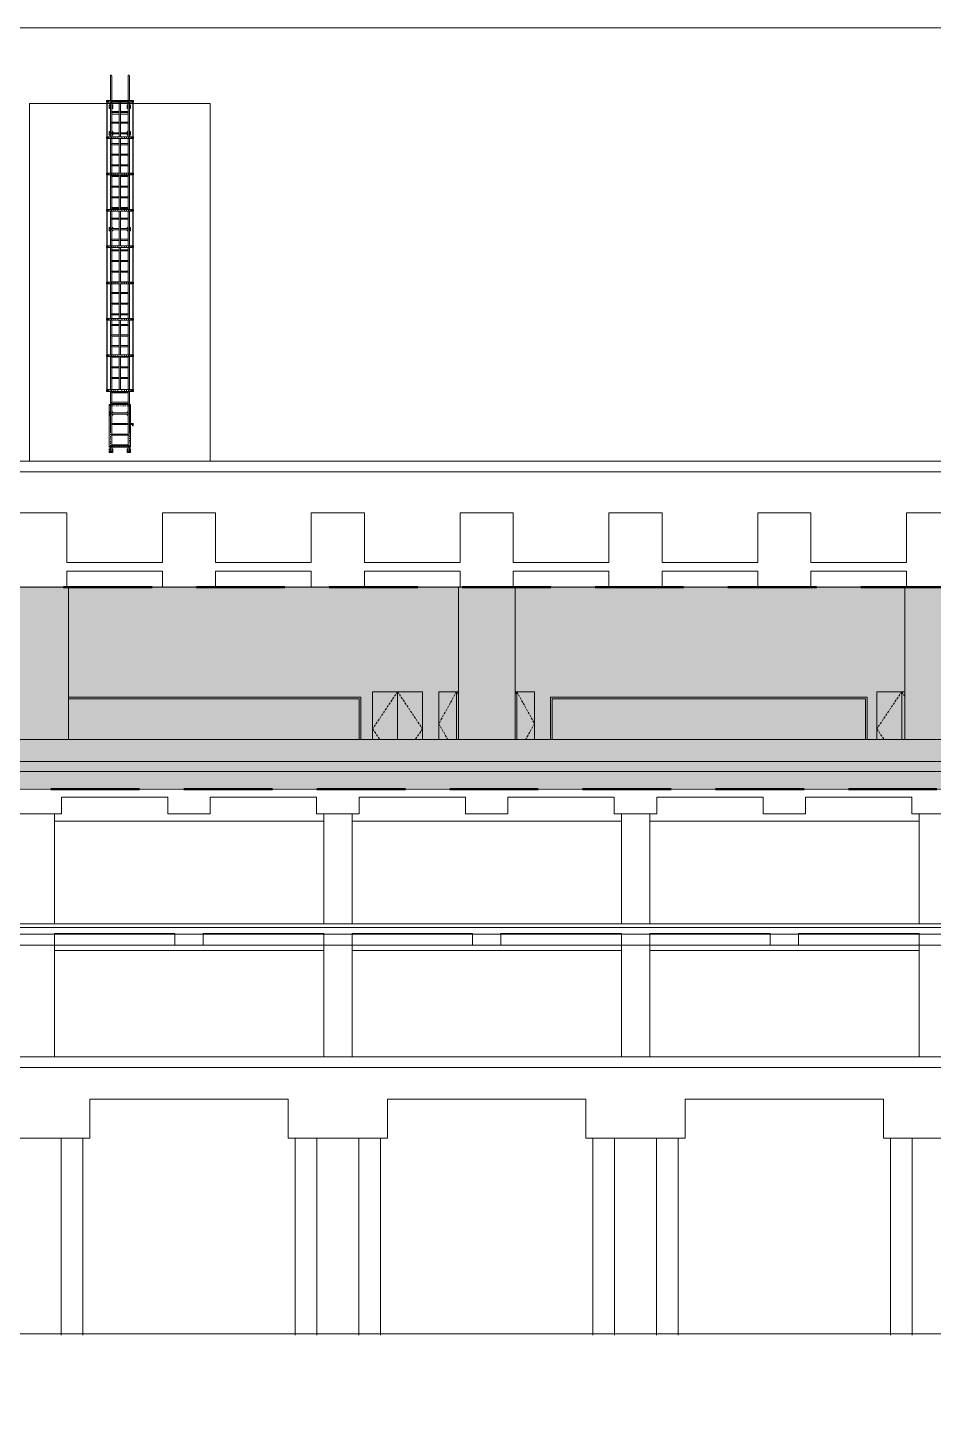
# Model space of a CAD drawing. Header units: millimetres. Extents: x 829698 to 839067, y 817400 to 823544.
# Drawn here: x 833161.4 to 833263.6, y 820278.5 to 820435.4 of the extents above; entities that cross this region are included whole.
import ezdxf

# ---------------------------------------------------------------- set-up
doc = ezdxf.new("R2010")
doc.units = ezdxf.units.MM
for name, pattern in [('2X62X-MAGP-S-001$0$HIDDEN', [0.375, 0.25, -0.125]), ('2X62X-MAGP-S-001$0$HIDDEN2', [4.7625, 3.175, -1.5875]), ('DASHED2', [0.375, 0.25, -0.125])]:
    doc.linetypes.add(name, pattern=pattern)
doc.layers.add('01-feature', color=8, linetype='Continuous', lineweight=13)
doc.layers.add('01-occup', color=7, linetype='DASHED2', lineweight=50)
doc.layers.add('01-hatch', color=7, linetype='Continuous', lineweight=0, true_color=0xa8def7)
doc.layers.add('viewport', color=2, linetype='Continuous', lineweight=20, plot=False)

# ---------------------------------------------------------------- blocks, each defined once
blk = doc.blocks.new('2X62X-MAGP-S-001$0$SCREW4-P')
at = {"color": 8, "linetype": '2X62X-MAGP-S-001$0$HIDDEN'}
for p, q in [((160, 0), (-160, 0)), ((0, -160), (0, 160))]:
    blk.add_line(p, q, dxfattribs=at)
blk.add_lwpolyline([(-50, 87), (-100, 0), (-50, -87), (50, -87), (100, 0), (50, 87)], close=True)
for radius in [110, 50]:
    blk.add_circle((0, 0), radius)

msp = doc.modelspace()

# ---------------------------------------------------------------- hatches: boundary and pattern name
at = {"layer": '01-hatch', "ltscale": 4}
h = msp.add_hatch(color=256, dxfattribs=at)
h.dxf.hatch_style = 1
h.paths.add_polyline_path([(832893.957, 820349.551), (833973.422, 820349.531), (833973.422, 820350.931), (833995.25, 820351.532), (834004.18, 820351.732), (834019.339, 820351.932), (834057.726, 820352.132), (834106.29, 820352.331), (834172.67, 820352.531), (834344.598, 820351.199), (834344.598, 820351.791), (834351.41, 820351.791), (834515.443, 820351.791), (834515.443, 820353.791), (834573.425, 820353.791), (834573.425, 820354.811), (835012.815, 820354.811), (835091.499, 820356.212), (835202, 820360.212), (835256.125, 820362.255), (835256.125, 820383.99), (835201.189, 820381.917), (835147.665, 820379.918), (835090.924, 820377.925), (835012.622, 820376.531), (834572.404, 820376.531), (834542.653, 820375.528), (834522.276, 820375.33), (834497.413, 820374.927), (834489.364, 820374.725), (834481.166, 820374.526), (834472.217, 820374.327), (834462.115, 820374.128), (834450.142, 820373.929), (834434.498, 820373.731), (834395.552, 820373.531), (834380.467, 820373.33), (834354.416, 820373.132), (834325.502, 820373.331), (834282.081, 820373.731), (834258.978, 820373.931), (834224.843, 820374.131), (834197.004, 820374.331), (834172.727, 820374.532), (834106.212, 820374.331), (834057.623, 820374.131), (834019.136, 820373.931), (834003.766, 820373.728), (833987.347, 820373.324), (833972.899, 820372.925), (833964.245, 820372.729), (833948.328, 820372.53), (833929.24, 820372.331), (832893.957, 820372.331)])

# ---------------------------------------------------------------- linework, layer by layer
at = {"layer": '01-feature'}
for p, q in [((833170.691, 820429.939), (833170.691, 820427.139)), ((833170.851, 820429.939), (833170.851, 820427.139)), ((833172.691, 820429.939), (833172.691, 820427.139)), ((833172.851, 820429.939), (833172.851, 820427.139)), ((833181.971, 820426.819), (833161.571, 820426.819)), ((833161.571, 820386.419), (833161.571, 820426.819)), ((833170.291, 820426.939), (833170.291, 820427.139)), ((833170.291, 820423.039), (833170.291, 820426.939)), ((833170.331, 820423.039), (833170.331, 820426.939)), ((833170.371, 820426.939), (833170.371, 820427.139)), ((833170.491, 820426.939), (833170.491, 820427.139)), ((833170.651, 820426.939), (833170.651, 820427.139)), ((833170.691, 820426.939), (833170.691, 820423.039)), ((833170.811, 820426.939), (833170.811, 820427.139)), ((833170.851, 820426.939), (833170.851, 820425.899)), ((833171.011, 820426.939), (833171.011, 820427.139)), ((833171.251, 820426.939), (833171.251, 820427.139)), ((833171.551, 820426.939), (833171.551, 820427.139)), ((833171.691, 820423.039), (833171.691, 820426.939)), ((833171.851, 820423.039), (833171.851, 820426.939)), ((833171.991, 820426.939), (833171.991, 820427.139)), ((833172.291, 820426.939), (833172.291, 820427.139)), ((833172.531, 820426.939), (833172.531, 820427.139)), ((833172.691, 820426.939), (833172.691, 820425.899)), ((833172.731, 820426.939), (833172.731, 820427.139)), ((833172.851, 820426.939), (833172.851, 820423.039)), ((833172.891, 820426.939), (833172.891, 820427.139)), ((833173.051, 820426.939), (833173.051, 820427.139)), ((833173.171, 820426.939), (833173.171, 820427.139)), ((833173.211, 820423.039), (833173.211, 820426.939)), ((833173.251, 820426.939), (833173.251, 820427.139)), ((833173.251, 820423.039), (833173.251, 820426.939)), ((833181.971, 820386.419), (833181.971, 820426.819)), ((833170.851, 820425.779), (833170.851, 820424.699)), ((833170.851, 820424.579), (833170.851, 820423.499)), ((833172.691, 820425.779), (833172.691, 820424.699)), ((833172.691, 820424.579), (833172.691, 820423.499)), ((833170.291, 820422.839), (833170.291, 820423.039)), ((833170.291, 820422.839), (833170.291, 820418.939)), ((833170.331, 820422.839), (833170.331, 820418.939)), ((833170.371, 820422.839), (833170.371, 820423.039)), ((833170.491, 820422.839), (833170.491, 820423.039)), ((833170.651, 820422.839), (833170.651, 820423.039)), ((833170.691, 820422.839), (833170.691, 820418.939)), ((833170.811, 820422.839), (833170.811, 820423.039)), ((833170.851, 820423.379), (833170.851, 820423.039)), ((833170.851, 820422.839), (833170.851, 820422.279)), ((833171.011, 820422.839), (833171.011, 820423.039)), ((833171.251, 820422.839), (833171.251, 820423.039)), ((833171.551, 820422.839), (833171.551, 820423.039)), ((833171.691, 820422.839), (833171.691, 820418.939)), ((833171.851, 820422.839), (833171.851, 820418.939)), ((833171.991, 820422.839), (833171.991, 820423.039)), ((833172.291, 820422.839), (833172.291, 820423.039)), ((833172.531, 820422.839), (833172.531, 820423.039)), ((833172.691, 820423.379), (833172.691, 820423.039)), ((833172.691, 820422.839), (833172.691, 820422.279)), ((833172.731, 820422.839), (833172.731, 820423.039)), ((833172.851, 820422.839), (833172.851, 820418.939)), ((833172.891, 820422.839), (833172.891, 820423.039)), ((833173.051, 820422.839), (833173.051, 820423.039)), ((833173.171, 820422.839), (833173.171, 820423.039)), ((833173.211, 820422.839), (833173.211, 820418.939)), ((833173.251, 820422.839), (833173.251, 820423.039)), ((833173.251, 820422.839), (833173.251, 820418.939)), ((833170.851, 820422.159), (833170.851, 820421.079)), ((833172.691, 820422.159), (833172.691, 820421.079)), ((833170.851, 820420.959), (833170.851, 820419.879)), ((833170.851, 820419.759), (833170.851, 820418.939)), ((833172.691, 820420.959), (833172.691, 820419.879)), ((833172.691, 820419.759), (833172.691, 820418.939)), ((833170.291, 820418.739), (833170.291, 820418.939)), ((833170.291, 820418.739), (833170.291, 820414.839)), ((833170.331, 820418.739), (833170.331, 820414.839)), ((833170.371, 820418.739), (833170.371, 820418.939)), ((833170.491, 820418.739), (833170.491, 820418.939)), ((833170.651, 820418.739), (833170.651, 820418.939)), ((833170.691, 820418.739), (833170.691, 820414.839)), ((833170.811, 820418.739), (833170.811, 820418.939)), ((833170.851, 820418.739), (833170.851, 820418.679)), ((833170.851, 820418.559), (833170.851, 820417.479)), ((833171.011, 820418.739), (833171.011, 820418.939)), ((833171.251, 820418.739), (833171.251, 820418.939)), ((833171.551, 820418.739), (833171.551, 820418.939)), ((833171.691, 820418.739), (833171.691, 820414.839)), ((833171.851, 820418.739), (833171.851, 820414.839)), ((833171.991, 820418.739), (833171.991, 820418.939)), ((833172.291, 820418.739), (833172.291, 820418.939)), ((833172.531, 820418.739), (833172.531, 820418.939)), ((833172.691, 820418.739), (833172.691, 820418.679)), ((833172.691, 820418.559), (833172.691, 820417.479)), ((833172.731, 820418.739), (833172.731, 820418.939)), ((833172.851, 820418.739), (833172.851, 820414.839)), ((833172.891, 820418.739), (833172.891, 820418.939)), ((833173.051, 820418.739), (833173.051, 820418.939)), ((833173.171, 820418.739), (833173.171, 820418.939)), ((833173.211, 820418.739), (833173.211, 820414.839)), ((833173.251, 820418.739), (833173.251, 820418.939)), ((833173.251, 820418.739), (833173.251, 820414.839)), ((833170.851, 820417.359), (833170.851, 820416.279)), ((833172.691, 820417.359), (833172.691, 820416.279)), ((833170.851, 820416.159), (833170.851, 820415.079)), ((833170.851, 820414.959), (833170.851, 820414.839)), ((833172.691, 820416.159), (833172.691, 820415.079)), ((833172.691, 820414.959), (833172.691, 820414.839)), ((833170.291, 820414.639), (833170.291, 820414.839)), ((833170.291, 820414.639), (833170.291, 820410.739)), ((833170.331, 820414.639), (833170.331, 820410.739)), ((833170.371, 820414.639), (833170.371, 820414.839)), ((833170.491, 820414.639), (833170.491, 820414.839)), ((833170.651, 820414.639), (833170.651, 820414.839)), ((833170.691, 820414.639), (833170.691, 820410.739)), ((833170.811, 820414.639), (833170.811, 820414.839)), ((833170.851, 820414.639), (833170.851, 820413.879)), ((833170.851, 820413.759), (833170.851, 820412.679)), ((833171.011, 820414.639), (833171.011, 820414.839)), ((833171.251, 820414.639), (833171.251, 820414.839)), ((833171.551, 820414.639), (833171.551, 820414.839)), ((833171.691, 820414.639), (833171.691, 820410.739)), ((833171.851, 820414.639), (833171.851, 820410.739)), ((833171.991, 820414.639), (833171.991, 820414.839)), ((833172.291, 820414.639), (833172.291, 820414.839)), ((833172.531, 820414.639), (833172.531, 820414.839)), ((833172.691, 820414.639), (833172.691, 820413.879)), ((833172.691, 820413.759), (833172.691, 820412.679)), ((833172.731, 820414.639), (833172.731, 820414.839)), ((833172.851, 820414.639), (833172.851, 820410.739)), ((833172.891, 820414.639), (833172.891, 820414.839)), ((833173.051, 820414.639), (833173.051, 820414.839)), ((833173.171, 820414.639), (833173.171, 820414.839)), ((833173.211, 820414.639), (833173.211, 820410.739)), ((833173.251, 820414.639), (833173.251, 820414.839)), ((833173.251, 820414.639), (833173.251, 820410.739)), ((833170.851, 820412.559), (833170.851, 820411.479)), ((833172.691, 820412.559), (833172.691, 820411.479)), ((833170.291, 820410.539), (833170.291, 820410.739)), ((833170.291, 820410.539), (833170.291, 820402.539)), ((833170.331, 820410.539), (833170.331, 820406.639)), ((833170.371, 820410.539), (833170.371, 820410.739)), ((833170.491, 820410.539), (833170.491, 820410.739)), ((833170.651, 820410.539), (833170.651, 820410.739)), ((833170.691, 820410.539), (833170.691, 820406.639)), ((833170.811, 820410.539), (833170.811, 820410.739)), ((833170.851, 820411.359), (833170.851, 820410.739)), ((833170.851, 820410.539), (833170.851, 820410.279)), ((833170.851, 820410.159), (833170.851, 820409.079)), ((833171.011, 820410.539), (833171.011, 820410.739)), ((833171.251, 820410.539), (833171.251, 820410.739)), ((833171.551, 820410.539), (833171.551, 820410.739)), ((833171.691, 820410.539), (833171.691, 820406.639)), ((833171.851, 820410.539), (833171.851, 820406.639)), ((833171.991, 820410.539), (833171.991, 820410.739)), ((833172.291, 820410.539), (833172.291, 820410.739)), ((833172.531, 820410.539), (833172.531, 820410.739)), ((833172.691, 820411.359), (833172.691, 820410.739)), ((833172.691, 820410.539), (833172.691, 820410.279)), ((833172.691, 820410.159), (833172.691, 820409.079)), ((833172.731, 820410.539), (833172.731, 820410.739)), ((833172.851, 820410.539), (833172.851, 820406.639)), ((833172.891, 820410.539), (833172.891, 820410.739)), ((833173.051, 820410.539), (833173.051, 820410.739)), ((833173.171, 820410.539), (833173.171, 820410.739)), ((833173.211, 820410.539), (833173.211, 820406.639)), ((833173.251, 820410.539), (833173.251, 820410.739)), ((833173.251, 820410.539), (833173.251, 820406.639)), ((833170.851, 820408.959), (833170.851, 820407.879)), ((833172.691, 820408.959), (833172.691, 820407.879)), ((833170.851, 820407.759), (833170.851, 820406.679)), ((833172.691, 820407.759), (833172.691, 820406.679)), ((833170.291, 820406.439), (833170.291, 820406.639)), ((833170.331, 820406.439), (833170.331, 820402.539)), ((833170.371, 820406.439), (833170.371, 820406.639)), ((833170.491, 820406.439), (833170.491, 820406.639)), ((833170.651, 820406.439), (833170.651, 820406.639)), ((833170.691, 820406.439), (833170.691, 820402.539)), ((833170.811, 820406.439), (833170.811, 820406.639)), ((833170.851, 820406.439), (833170.851, 820405.479)), ((833171.011, 820406.439), (833171.011, 820406.639)), ((833171.251, 820406.439), (833171.251, 820406.639)), ((833171.551, 820406.439), (833171.551, 820406.639)), ((833171.691, 820406.439), (833171.691, 820402.539)), ((833171.851, 820406.439), (833171.851, 820402.539)), ((833171.991, 820406.439), (833171.991, 820406.639)), ((833172.291, 820406.439), (833172.291, 820406.639)), ((833172.531, 820406.439), (833172.531, 820406.639)), ((833172.691, 820406.439), (833172.691, 820405.479)), ((833172.731, 820406.439), (833172.731, 820406.639)), ((833172.851, 820406.439), (833172.851, 820402.539)), ((833172.891, 820406.439), (833172.891, 820406.639)), ((833173.051, 820406.439), (833173.051, 820406.639)), ((833173.171, 820406.439), (833173.171, 820406.639)), ((833173.211, 820406.439), (833173.211, 820402.539)), ((833173.251, 820406.439), (833173.251, 820406.639)), ((833173.251, 820406.439), (833173.251, 820402.539)), ((833170.851, 820405.359), (833170.851, 820404.279)), ((833170.851, 820404.159), (833170.851, 820403.079)), ((833172.691, 820405.359), (833172.691, 820404.279)), ((833172.691, 820404.159), (833172.691, 820403.079)), ((833170.291, 820402.339), (833170.291, 820402.539)), ((833170.291, 820402.339), (833170.291, 820398.439)), ((833170.331, 820402.339), (833170.331, 820398.439)), ((833170.371, 820402.339), (833170.371, 820402.539)), ((833170.491, 820402.339), (833170.491, 820402.539)), ((833170.651, 820402.339), (833170.651, 820402.539)), ((833170.691, 820402.339), (833170.691, 820398.439)), ((833170.811, 820402.339), (833170.811, 820402.539)), ((833170.851, 820402.959), (833170.851, 820402.539)), ((833170.851, 820402.339), (833170.851, 820401.879)), ((833171.011, 820402.339), (833171.011, 820402.539)), ((833171.251, 820402.339), (833171.251, 820402.539)), ((833171.551, 820402.339), (833171.551, 820402.539)), ((833171.691, 820402.339), (833171.691, 820398.439)), ((833171.851, 820402.339), (833171.851, 820398.439)), ((833171.991, 820402.339), (833171.991, 820402.539)), ((833172.291, 820402.339), (833172.291, 820402.539)), ((833172.531, 820402.339), (833172.531, 820402.539)), ((833172.691, 820402.959), (833172.691, 820402.539)), ((833172.691, 820402.339), (833172.691, 820401.879)), ((833172.731, 820402.339), (833172.731, 820402.539)), ((833172.851, 820402.339), (833172.851, 820398.439)), ((833172.891, 820402.339), (833172.891, 820402.539)), ((833173.051, 820402.339), (833173.051, 820402.539)), ((833173.171, 820402.339), (833173.171, 820402.539)), ((833173.211, 820402.339), (833173.211, 820398.439)), ((833173.251, 820402.339), (833173.251, 820402.539)), ((833173.251, 820402.339), (833173.251, 820398.439)), ((833170.851, 820401.759), (833170.851, 820400.679)), ((833172.691, 820401.759), (833172.691, 820400.679)), ((833170.851, 820400.559), (833170.851, 820399.479)), ((833170.851, 820399.359), (833170.851, 820398.439)), ((833172.691, 820400.559), (833172.691, 820399.479)), ((833172.691, 820399.359), (833172.691, 820398.439)), ((833170.291, 820398.239), (833170.291, 820398.439)), ((833170.291, 820398.239), (833170.291, 820394.519)), ((833170.331, 820398.239), (833170.331, 820394.519)), ((833170.371, 820398.239), (833170.371, 820398.439)), ((833170.491, 820398.239), (833170.491, 820398.439)), ((833170.651, 820398.239), (833170.651, 820398.439)), ((833170.691, 820398.239), (833170.691, 820394.519)), ((833170.811, 820398.239), (833170.811, 820398.439)), ((833170.851, 820398.159), (833170.851, 820397.079)), ((833171.011, 820398.239), (833171.011, 820398.439)), ((833171.251, 820398.239), (833171.251, 820398.439)), ((833171.551, 820398.239), (833171.551, 820398.439)), ((833171.691, 820398.239), (833171.691, 820394.519)), ((833171.851, 820398.239), (833171.851, 820394.519)), ((833171.991, 820398.239), (833171.991, 820398.439)), ((833172.291, 820398.239), (833172.291, 820398.439)), ((833172.531, 820398.239), (833172.531, 820398.439)), ((833172.691, 820398.159), (833172.691, 820397.079)), ((833172.731, 820398.239), (833172.731, 820398.439)), ((833172.851, 820398.239), (833172.851, 820394.519)), ((833172.891, 820398.239), (833172.891, 820398.439)), ((833173.051, 820398.239), (833173.051, 820398.439)), ((833173.171, 820398.239), (833173.171, 820398.439)), ((833173.211, 820398.239), (833173.211, 820394.519)), ((833173.251, 820398.239), (833173.251, 820398.439)), ((833173.251, 820398.239), (833173.251, 820394.519)), ((833170.851, 820396.959), (833170.851, 820395.879)), ((833172.691, 820396.959), (833172.691, 820395.879)), ((833170.291, 820394.319), (833170.291, 820394.519)), ((833170.371, 820394.319), (833170.371, 820394.519)), ((833170.491, 820394.319), (833170.491, 820394.519)), ((833170.651, 820394.319), (833170.651, 820394.519)), ((833170.811, 820394.319), (833170.811, 820394.519)), ((833170.851, 820395.759), (833170.851, 820394.519)), ((833171.011, 820394.319), (833171.011, 820394.519)), ((833171.251, 820394.319), (833171.251, 820394.519)), ((833171.551, 820394.319), (833171.551, 820394.519)), ((833171.991, 820394.319), (833171.991, 820394.519)), ((833172.291, 820394.319), (833172.291, 820394.519)), ((833172.531, 820394.319), (833172.531, 820394.519)), ((833172.691, 820395.759), (833172.691, 820394.519)), ((833172.731, 820394.319), (833172.731, 820394.519)), ((833172.891, 820394.319), (833172.891, 820394.519)), ((833173.051, 820394.319), (833173.051, 820394.519)), ((833173.171, 820394.319), (833173.171, 820394.519)), ((833173.251, 820394.319), (833173.251, 820394.519)), ((833170.691, 820394.319), (833170.691, 820392.819)), ((833170.851, 820394.319), (833170.851, 820394.279)), ((833170.851, 820394.159), (833170.851, 820393.079)), ((833170.851, 820392.959), (833170.851, 820392.819)), ((833172.691, 820394.319), (833172.691, 820394.279)), ((833172.691, 820394.159), (833172.691, 820393.079)), ((833172.691, 820392.959), (833172.691, 820392.819)), ((833172.851, 820394.319), (833172.851, 820392.819)), ((833173.216, 820390.539), (833173.216, 820390.579)), ((833173.236, 820390.539), (833173.236, 820390.579)), ((833170.691, 820388.019), (833170.691, 820387.619)), ((833170.851, 820388.019), (833170.851, 820387.619)), ((833172.691, 820388.019), (833172.691, 820387.619)), ((833172.851, 820388.019), (833172.851, 820387.619)), ((832896.371, 820386.419), (833985.653, 820386.419)), ((833159.771, 820380.619), (833165.771, 820380.619)), ((833165.771, 820375.019), (833165.771, 820380.619)), ((833176.571, 820380.619), (833182.571, 820380.619)), ((833176.571, 820375.019), (833176.571, 820380.619)), ((833182.571, 820375.019), (833182.571, 820380.619)), ((833193.371, 820380.619), (833199.371, 820380.619)), ((833193.371, 820375.019), (833193.371, 820380.619)), ((833199.371, 820375.019), (833199.371, 820380.619)), ((833210.171, 820380.619), (833216.171, 820380.619)), ((833210.171, 820375.019), (833210.171, 820380.619)), ((833216.171, 820375.019), (833216.171, 820380.619)), ((833226.971, 820380.619), (833232.971, 820380.619)), ((833226.971, 820375.019), (833226.971, 820380.619)), ((833232.971, 820375.019), (833232.971, 820380.619)), ((833243.771, 820380.619), (833249.771, 820380.619)), ((833243.771, 820375.019), (833243.771, 820380.619)), ((833249.771, 820375.019), (833249.771, 820380.619)), ((833260.571, 820380.619), (833266.571, 820380.619)), ((833260.571, 820375.019), (833260.571, 820380.619)), ((833165.771, 820375.019), (833176.571, 820375.019)), ((833182.571, 820375.019), (833193.371, 820375.019)), ((833199.371, 820375.019), (833210.171, 820375.019)), ((833216.171, 820375.019), (833226.971, 820375.019)), ((833232.971, 820375.019), (833243.771, 820375.019)), ((833249.771, 820375.019), (833260.571, 820375.019)), ((833165.771, 820374.019), (833176.571, 820374.019)), ((833165.771, 820372.219), (833165.771, 820374.019)), ((833176.571, 820372.219), (833176.571, 820374.019)), ((833182.571, 820374.019), (833193.371, 820374.019)), ((833182.571, 820372.219), (833182.571, 820374.019)), ((833193.371, 820372.219), (833193.371, 820374.019)), ((833199.371, 820374.019), (833210.171, 820374.019)), ((833199.371, 820372.219), (833199.371, 820374.019)), ((833210.171, 820372.219), (833210.171, 820374.019)), ((833216.171, 820374.019), (833226.971, 820374.019)), ((833216.171, 820372.219), (833216.171, 820374.019)), ((833226.971, 820372.219), (833226.971, 820374.019)), ((833232.971, 820374.019), (833243.771, 820374.019)), ((833232.971, 820372.219), (833232.971, 820374.019)), ((833243.771, 820372.219), (833243.771, 820374.019)), ((833249.771, 820374.019), (833260.571, 820374.019)), ((833249.771, 820372.219), (833249.771, 820374.019)), ((833260.571, 820372.219), (833260.571, 820374.019)), ((833871.371, 820372.219), (832896.371, 820372.219)), ((833159.771, 820372.219), (833165.771, 820372.219)), ((833165.971, 820372.219), (833165.971, 820355.019)), ((833176.571, 820372.219), (833182.571, 820372.219)), ((833193.371, 820372.219), (833199.371, 820372.219)), ((833209.971, 820372.219), (833209.971, 820355.019)), ((833210.171, 820372.219), (833216.171, 820372.219)), ((833216.371, 820372.219), (833216.371, 820355.019)), ((833226.971, 820372.219), (833232.971, 820372.219)), ((833243.771, 820372.219), (833249.771, 820372.219)), ((833260.371, 820372.219), (833260.371, 820355.019)), ((833260.571, 820372.219), (833266.571, 820372.219)), ((833200.291, 820360.419), (833205.931, 820360.419)), ((833200.291, 820360.419), (833200.291, 820355.019)), ((833203.111, 820360.419), (833203.111, 820355.019)), ((833205.931, 820360.419), (833205.931, 820355.019)), ((833207.768, 820360.419), (833207.768, 820355.019)), ((833209.971, 820360.419), (833207.768, 820360.419)), ((833209.768, 820355.019), (833209.768, 820360.419)), ((833218.568, 820360.419), (833216.371, 820360.419)), ((833216.571, 820355.019), (833216.571, 820360.419)), ((833218.568, 820360.419), (833218.568, 820355.019)), ((833257.201, 820360.419), (833260.371, 820360.419)), ((833257.201, 820360.419), (833257.201, 820355.019)), ((833260.021, 820360.419), (833260.021, 820355.019)), ((832933.201, 820355.019), (833923.355, 820355.019)), ((832933.201, 820352.539), (833923.355, 820352.539)), ((832896.773, 820351.419), (833929.381, 820351.419)), ((832896.773, 820349.419), (833973.456, 820349.419)), ((833165.171, 820348.519), (833177.171, 820348.519)), ((833165.171, 820348.519), (833165.171, 820346.619)), ((833177.171, 820348.519), (833177.171, 820346.619)), ((833181.971, 820348.519), (833193.971, 820348.519)), ((833181.971, 820348.519), (833181.971, 820346.619)), ((833193.971, 820348.519), (833193.971, 820346.619)), ((833198.771, 820348.519), (833210.771, 820348.519)), ((833198.771, 820348.519), (833198.771, 820346.619)), ((833210.771, 820348.519), (833210.771, 820346.619)), ((833215.571, 820348.519), (833227.571, 820348.519)), ((833215.571, 820348.519), (833215.571, 820346.619)), ((833227.571, 820348.519), (833227.571, 820346.619)), ((833232.371, 820348.519), (833244.371, 820348.519)), ((833232.371, 820348.519), (833232.371, 820346.619)), ((833244.371, 820348.519), (833244.371, 820346.619)), ((833249.171, 820348.519), (833261.171, 820348.519)), ((833249.171, 820348.519), (833249.171, 820346.619)), ((833261.171, 820348.519), (833261.171, 820346.619)), ((833160.371, 820346.619), (833165.171, 820346.619)), ((833164.371, 820346.619), (833164.371, 820334.219)), ((833177.171, 820346.619), (833181.971, 820346.619)), ((833193.971, 820346.619), (833198.771, 820346.619)), ((833194.771, 820346.619), (833194.771, 820334.219)), ((833197.971, 820346.619), (833197.971, 820334.219)), ((833210.771, 820346.619), (833215.571, 820346.619)), ((833227.571, 820346.619), (833232.371, 820346.619)), ((833228.371, 820346.619), (833228.371, 820334.219)), ((833231.571, 820346.619), (833231.571, 820334.219)), ((833244.371, 820346.619), (833249.171, 820346.619)), ((833261.171, 820346.619), (833265.971, 820346.619)), ((833261.971, 820346.619), (833261.971, 820334.219)), ((833164.371, 820345.819), (833194.771, 820345.819)), ((833197.971, 820345.819), (833228.371, 820345.819)), ((833231.571, 820345.819), (833261.971, 820345.819)), ((832896.415, 820333.819), (833934.137, 820333.819)), ((832896.773, 820334.219), (833934.137, 820334.219)), ((832899.973, 820331.819), (833530.771, 820331.819)), ((833161.171, 820331.819), (833164.371, 820331.819)), ((833164.371, 820333.119), (833177.971, 820333.119)), ((833164.371, 820331.819), (833164.371, 820333.119)), ((833164.371, 820331.819), (833164.371, 820319.219)), ((833177.971, 820331.819), (833177.971, 820333.119)), ((833177.971, 820331.819), (833181.171, 820331.819)), ((833181.171, 820333.119), (833194.771, 820333.119)), ((833181.171, 820331.819), (833181.171, 820333.119)), ((833194.771, 820331.819), (833194.771, 820333.119)), ((833194.771, 820331.819), (833194.771, 820333.119)), ((833194.771, 820331.819), (833194.771, 820319.219)), ((833194.771, 820331.819), (833197.971, 820331.819)), ((833194.771, 820331.819), (833197.971, 820331.819)), ((833197.971, 820333.119), (833211.571, 820333.119)), ((833197.971, 820331.819), (833197.971, 820333.119)), ((833197.971, 820331.819), (833197.971, 820333.119)), ((833197.971, 820331.819), (833197.971, 820319.219)), ((833211.571, 820331.819), (833211.571, 820333.119)), ((833211.571, 820331.819), (833214.771, 820331.819)), ((833214.771, 820333.119), (833228.371, 820333.119)), ((833214.771, 820331.819), (833214.771, 820333.119)), ((833228.371, 820331.819), (833228.371, 820333.119)), ((833228.371, 820331.819), (833228.371, 820319.219)), ((833228.371, 820331.819), (833231.571, 820331.819)), ((833231.571, 820333.119), (833245.171, 820333.119)), ((833231.571, 820331.819), (833231.571, 820333.119)), ((833231.571, 820331.819), (833231.571, 820319.219)), ((833245.171, 820331.819), (833245.171, 820333.119)), ((833245.171, 820331.819), (833248.371, 820331.819)), ((833248.371, 820333.119), (833261.971, 820333.119)), ((833248.371, 820331.819), (833248.371, 820333.119)), ((833261.971, 820331.819), (833261.971, 820333.119)), ((833261.971, 820331.819), (833261.971, 820319.219)), ((833261.971, 820331.819), (833265.171, 820331.819)), ((833164.371, 820331.219), (833194.771, 820331.219)), ((833197.971, 820331.219), (833228.371, 820331.219)), ((833231.571, 820331.219), (833261.971, 820331.219)), ((832897.173, 820319.219), (833934.137, 820319.219)), ((832896.415, 820318.019), (833934.137, 820318.019)), ((833168.371, 820314.419), (833190.771, 820314.419)), ((833168.371, 820314.419), (833168.371, 820310.019)), ((833168.371, 820314.419), (833190.771, 820314.419)), ((833190.771, 820314.419), (833190.771, 820310.019)), ((833201.971, 820314.419), (833224.371, 820314.419)), ((833201.971, 820314.419), (833201.971, 820310.019)), ((833201.971, 820314.419), (833224.371, 820314.419)), ((833224.371, 820314.419), (833224.371, 820310.019)), ((833235.571, 820314.419), (833257.971, 820314.419)), ((833235.571, 820314.419), (833235.571, 820310.019)), ((833235.571, 820314.419), (833257.971, 820314.419)), ((833257.971, 820314.419), (833257.971, 820310.019)), ((833157.171, 820310.019), (833168.371, 820310.019)), ((833165.151, 820310.019), (833165.151, 820287.809)), ((833167.591, 820310.019), (833167.591, 820287.809)), ((833190.771, 820310.019), (833201.971, 820310.019)), ((833191.551, 820310.019), (833191.551, 820287.809)), ((833193.991, 820310.019), (833193.991, 820287.809)), ((833198.751, 820310.019), (833198.751, 820287.809)), ((833201.191, 820310.019), (833201.191, 820287.809)), ((833224.371, 820310.019), (833235.571, 820310.019)), ((833225.151, 820310.019), (833225.151, 820287.809)), ((833227.591, 820310.019), (833227.591, 820287.809)), ((833232.351, 820310.019), (833232.351, 820287.809)), ((833234.791, 820310.019), (833234.791, 820287.809)), ((833257.971, 820310.019), (833269.171, 820310.019)), ((833258.751, 820310.019), (833258.751, 820287.809)), ((833261.191, 820310.019), (833261.191, 820287.809))]:
    msp.add_line(p, q, dxfattribs=at)
at = {"layer": '01-feature', "linetype": '2X62X-MAGP-S-001$0$HIDDEN2'}
for p, q in [((833170.851, 820425.619), (833171.691, 820425.619)), ((833171.851, 820425.619), (833172.691, 820425.619)), ((833170.58, 820391.939), (833170.682, 820391.939)), ((833170.58, 820391.699), (833170.682, 820391.699)), ((833170.631, 820391.887), (833170.631, 820391.99)), ((833170.631, 820391.75), (833170.631, 820391.647)), ((833170.691, 820392.819), (833170.691, 820388.019)), ((833170.851, 820392.819), (833170.851, 820391.879)), ((833170.851, 820391.759), (833170.851, 820390.679)), ((833170.962, 820391.939), (833170.86, 820391.939)), ((833170.962, 820391.699), (833170.86, 820391.699)), ((833170.911, 820391.887), (833170.911, 820391.99)), ((833170.911, 820391.75), (833170.911, 820391.647)), ((833172.58, 820391.939), (833172.682, 820391.939)), ((833172.58, 820391.699), (833172.682, 820391.699)), ((833172.631, 820391.887), (833172.631, 820391.99)), ((833172.631, 820391.75), (833172.631, 820391.647)), ((833172.691, 820392.819), (833172.691, 820391.879)), ((833172.691, 820391.759), (833172.691, 820390.679)), ((833172.851, 820392.819), (833172.851, 820388.019)), ((833172.962, 820391.939), (833172.86, 820391.939)), ((833172.962, 820391.699), (833172.86, 820391.699)), ((833172.911, 820391.887), (833172.911, 820391.99)), ((833172.911, 820391.75), (833172.911, 820391.647)), ((833170.851, 820390.559), (833170.851, 820389.479)), ((833172.691, 820390.559), (833172.691, 820389.479)), ((833170.851, 820389.359), (833170.851, 820388.279)), ((833172.691, 820389.359), (833172.691, 820388.279)), ((833170.851, 820388.159), (833170.851, 820388.019)), ((833172.691, 820388.159), (833172.691, 820388.019))]:
    msp.add_line(p, q, dxfattribs=at)
at = {"layer": '01-feature', "linetype": '2X62X-MAGP-S-001$0$HIDDEN'}
for p, q in [((833170.699, 820392.691), (833170.571, 820392.819)), ((833172.843, 820392.691), (833172.971, 820392.819)), ((833170.699, 820388.147), (833170.571, 820388.019)), ((833172.843, 820388.147), (833172.971, 820388.019))]:
    msp.add_line(p, q, dxfattribs=at)
at = {"layer": '01-feature'}
for points in [[(833173.291, 820427.139), (833170.251, 820427.139), (833170.251, 820426.939), (833173.291, 820426.939)], [(833173.291, 820423.039), (833170.251, 820423.039), (833170.251, 820422.839), (833173.291, 820422.839)], [(833173.291, 820418.939), (833170.251, 820418.939), (833170.251, 820418.739), (833173.291, 820418.739)], [(833173.291, 820414.839), (833170.251, 820414.839), (833170.251, 820414.639), (833173.291, 820414.639)], [(833173.291, 820410.739), (833170.251, 820410.739), (833170.251, 820410.539), (833173.291, 820410.539)], [(833173.291, 820406.639), (833170.251, 820406.639), (833170.251, 820406.439), (833173.291, 820406.439)], [(833173.291, 820402.539), (833170.251, 820402.539), (833170.251, 820402.339), (833173.291, 820402.339)], [(833173.291, 820398.439), (833170.251, 820398.439), (833170.251, 820398.239), (833173.291, 820398.239)], [(833173.291, 820394.519), (833170.251, 820394.519), (833170.251, 820394.319), (833173.291, 820394.319)], [(833170.571, 820388.019), (833172.971, 820388.019), (833172.971, 820392.819), (833170.571, 820392.819)], [(833173.186, 820390.419), (833173.266, 820390.419), (833173.266, 820390.539), (833173.186, 820390.539)]]:
    msp.add_lwpolyline(points, close=True, dxfattribs=at)
for points in [[(833170.691, 820426.239), (833170.571, 820426.239), (833170.571, 820426.639), (833170.691, 820426.639)], [(833170.851, 820426.639), (833170.971, 820426.639), (833170.971, 820426.239), (833170.851, 820426.239)], [(833172.691, 820426.639), (833172.571, 820426.639), (833172.571, 820426.239), (833172.691, 820426.239)], [(833172.851, 820426.239), (833172.971, 820426.239), (833172.971, 820426.639), (833172.851, 820426.639)], [(833170.691, 820423.239), (833170.571, 820423.239), (833170.571, 820423.639), (833170.691, 820423.639)], [(833170.851, 820423.639), (833170.971, 820423.639), (833170.971, 820423.499)], [(833170.971, 820423.379), (833170.971, 820423.239), (833170.851, 820423.239)], [(833172.691, 820423.639), (833172.571, 820423.639), (833172.571, 820423.499)], [(833172.571, 820423.379), (833172.571, 820423.239), (833172.691, 820423.239)], [(833172.851, 820423.239), (833172.971, 820423.239), (833172.971, 820423.639), (833172.851, 820423.639)], [(833170.691, 820412.419), (833170.571, 820412.419), (833170.571, 820412.819), (833170.691, 820412.819)], [(833170.851, 820412.819), (833170.971, 820412.819), (833170.971, 820412.679)], [(833170.971, 820412.559), (833170.971, 820412.419), (833170.851, 820412.419)], [(833172.691, 820412.819), (833172.571, 820412.819), (833172.571, 820412.679)], [(833172.571, 820412.559), (833172.571, 820412.419), (833172.691, 820412.419)], [(833172.851, 820412.419), (833172.971, 820412.419), (833172.971, 820412.819), (833172.851, 820412.819)], [(833172.971, 820390.559), (833173.216, 820390.559)], [(833170.851, 820387.819), (833170.971, 820387.819), (833170.971, 820387.419), (833170.571, 820387.419), (833170.571, 820387.819), (833170.691, 820387.819)], [(833172.691, 820387.819), (833172.571, 820387.819), (833172.571, 820387.419), (833172.971, 820387.419), (833172.971, 820387.819), (833172.851, 820387.819)], [(832896.371, 820385.219), (834346.138, 820385.219)], [(834346.138, 820385.219), (832896.773, 820385.219)], [(833159.771, 820380.619), (833165.771, 820380.619), (833165.771, 820375.019), (833176.571, 820375.019), (833176.571, 820380.619), (833182.571, 820380.619), (833182.571, 820375.019), (833193.371, 820375.019), (833193.371, 820380.619), (833199.371, 820380.619), (833199.371, 820375.019), (833210.171, 820375.019), (833210.171, 820380.619), (833216.171, 820380.619), (833216.171, 820375.019), (833226.971, 820375.019), (833226.971, 820380.619), (833232.971, 820380.619), (833232.971, 820375.019), (833243.771, 820375.019), (833243.771, 820380.619), (833249.771, 820380.619), (833249.771, 820375.019), (833260.571, 820375.019), (833260.571, 820380.619), (833266.571, 820380.619)], [(832903.186, 820287.929), (833307.512, 820287.929), (833309.912, 820281.335), (833314.712, 820294.523), (833317.112, 820287.929), (833885.982, 820287.929)]]:
    msp.add_lwpolyline(points, dxfattribs=at)
at = {"layer": '01-feature', "linetype": '2X62X-MAGP-S-001$0$HIDDEN2'}
for points in [[(833172.691, 820426.979, 0.6666667), (833172.691, 820427.099), (833170.851, 820427.099, 0.6666667), (833170.851, 820426.979)], [(833172.691, 820391.759, 0.6666667), (833172.691, 820391.879), (833170.851, 820391.879, 0.6666667), (833170.851, 820391.759)], [(833172.691, 820390.559, 0.6666667), (833172.691, 820390.679), (833170.851, 820390.679, 0.6666667), (833170.851, 820390.559)], [(833172.691, 820389.359, 0.6666667), (833172.691, 820389.479), (833170.851, 820389.479, 0.6666667), (833170.851, 820389.359)], [(833172.691, 820388.159, 0.6666667), (833172.691, 820388.279), (833170.851, 820388.279, 0.6666667), (833170.851, 820388.159)]]:
    msp.add_lwpolyline(points, format="xyb", close=True, dxfattribs=at)
at = {"layer": '01-feature'}
for points in [[(833171.691, 820425.899), (833170.851, 820425.899, 0.6666667), (833170.851, 820425.779), (833171.691, 820425.779)], [(833171.851, 820425.779), (833172.691, 820425.779, 0.6666667), (833172.691, 820425.899), (833171.851, 820425.899)], [(833171.691, 820424.699), (833170.851, 820424.699, 0.6666667), (833170.851, 820424.579), (833171.691, 820424.579)], [(833171.851, 820424.579), (833172.691, 820424.579, 0.6666667), (833172.691, 820424.699), (833171.851, 820424.699)], [(833171.691, 820423.499), (833170.851, 820423.499, 0.6666667), (833170.851, 820423.379), (833171.691, 820423.379)], [(833171.851, 820423.379), (833172.691, 820423.379, 0.6666667), (833172.691, 820423.499), (833171.851, 820423.499)], [(833171.691, 820422.279), (833170.851, 820422.279, 0.6666667), (833170.851, 820422.159), (833171.691, 820422.159)], [(833171.851, 820422.159), (833172.691, 820422.159, 0.6666667), (833172.691, 820422.279), (833171.851, 820422.279)], [(833171.691, 820421.079), (833170.851, 820421.079, 0.6666667), (833170.851, 820420.959), (833171.691, 820420.959)], [(833171.691, 820419.879), (833170.851, 820419.879, 0.6666667), (833170.851, 820419.759), (833171.691, 820419.759)], [(833171.851, 820420.959), (833172.691, 820420.959, 0.6666667), (833172.691, 820421.079), (833171.851, 820421.079)], [(833171.851, 820419.759), (833172.691, 820419.759, 0.6666667), (833172.691, 820419.879), (833171.851, 820419.879)], [(833171.691, 820418.679), (833170.851, 820418.679, 0.6666667), (833170.851, 820418.559), (833171.691, 820418.559)], [(833171.851, 820418.559), (833172.691, 820418.559, 0.6666667), (833172.691, 820418.679), (833171.851, 820418.679)], [(833171.691, 820417.479), (833170.851, 820417.479, 0.6666667), (833170.851, 820417.359), (833171.691, 820417.359)], [(833171.851, 820417.359), (833172.691, 820417.359, 0.6666667), (833172.691, 820417.479), (833171.851, 820417.479)], [(833171.691, 820416.279), (833170.851, 820416.279, 0.6666667), (833170.851, 820416.159), (833171.691, 820416.159)], [(833171.691, 820415.079), (833170.851, 820415.079, 0.6666667), (833170.851, 820414.959), (833171.691, 820414.959)], [(833171.851, 820416.159), (833172.691, 820416.159, 0.6666667), (833172.691, 820416.279), (833171.851, 820416.279)], [(833171.851, 820414.959), (833172.691, 820414.959, 0.6666667), (833172.691, 820415.079), (833171.851, 820415.079)], [(833171.691, 820413.879), (833170.851, 820413.879, 0.6666667), (833170.851, 820413.759), (833171.691, 820413.759)], [(833171.851, 820413.759), (833172.691, 820413.759, 0.6666667), (833172.691, 820413.879), (833171.851, 820413.879)], [(833171.691, 820412.679), (833170.851, 820412.679, 0.6666667), (833170.851, 820412.559), (833171.691, 820412.559)], [(833171.851, 820412.559), (833172.691, 820412.559, 0.6666667), (833172.691, 820412.679), (833171.851, 820412.679)], [(833171.691, 820411.479), (833170.851, 820411.479, 0.6666667), (833170.851, 820411.359), (833171.691, 820411.359)], [(833171.691, 820410.279), (833170.851, 820410.279, 0.6666667), (833170.851, 820410.159), (833171.691, 820410.159)], [(833171.851, 820411.359), (833172.691, 820411.359, 0.6666667), (833172.691, 820411.479), (833171.851, 820411.479)], [(833171.851, 820410.159), (833172.691, 820410.159, 0.6666667), (833172.691, 820410.279), (833171.851, 820410.279)], [(833171.691, 820409.079), (833170.851, 820409.079, 0.6666667), (833170.851, 820408.959), (833171.691, 820408.959)], [(833171.851, 820408.959), (833172.691, 820408.959, 0.6666667), (833172.691, 820409.079), (833171.851, 820409.079)], [(833171.691, 820407.879), (833170.851, 820407.879, 0.6666667), (833170.851, 820407.759), (833171.691, 820407.759)], [(833171.851, 820407.759), (833172.691, 820407.759, 0.6666667), (833172.691, 820407.879), (833171.851, 820407.879)], [(833171.691, 820405.479), (833170.851, 820405.479, 0.6666667), (833170.851, 820405.359), (833171.691, 820405.359)], [(833171.691, 820406.679), (833170.851, 820406.679, 0.2192236), (833170.814, 820406.639, 0.2192236)], [(833172.728, 820406.639, 0.2192236), (833172.691, 820406.679), (833171.851, 820406.679)], [(833171.851, 820405.359), (833172.691, 820405.359, 0.6666667), (833172.691, 820405.479), (833171.851, 820405.479)], [(833171.691, 820404.279), (833170.851, 820404.279, 0.6666667), (833170.851, 820404.159), (833171.691, 820404.159)], [(833171.851, 820404.159), (833172.691, 820404.159, 0.6666667), (833172.691, 820404.279), (833171.851, 820404.279)], [(833171.691, 820403.079), (833170.851, 820403.079, 0.6666667), (833170.851, 820402.959), (833171.691, 820402.959)], [(833171.851, 820402.959), (833172.691, 820402.959, 0.6666667), (833172.691, 820403.079), (833171.851, 820403.079)], [(833171.691, 820401.879), (833170.851, 820401.879, 0.6666667), (833170.851, 820401.759), (833171.691, 820401.759)], [(833171.851, 820401.759), (833172.691, 820401.759, 0.6666667), (833172.691, 820401.879), (833171.851, 820401.879)], [(833171.691, 820400.679), (833170.851, 820400.679, 0.6666667), (833170.851, 820400.559), (833171.691, 820400.559)], [(833171.691, 820399.479), (833170.851, 820399.479, 0.6666667), (833170.851, 820399.359), (833171.691, 820399.359)], [(833171.851, 820400.559), (833172.691, 820400.559, 0.6666667), (833172.691, 820400.679), (833171.851, 820400.679)], [(833171.851, 820399.359), (833172.691, 820399.359, 0.6666667), (833172.691, 820399.479), (833171.851, 820399.479)], [(833170.814, 820398.239, 0.3903882), (833170.851, 820398.159), (833171.691, 820398.159)], [(833171.851, 820398.159), (833172.691, 820398.159, 0.3903882), (833172.728, 820398.239, 0.3903882)], [(833171.691, 820397.079), (833170.851, 820397.079, 0.6666667), (833170.851, 820396.959), (833171.691, 820396.959)], [(833171.851, 820396.959), (833172.691, 820396.959, 0.6666667), (833172.691, 820397.079), (833171.851, 820397.079)], [(833171.691, 820395.879), (833170.851, 820395.879, 0.6666667), (833170.851, 820395.759), (833171.691, 820395.759)], [(833171.851, 820395.759), (833172.691, 820395.759, 0.6666667), (833172.691, 820395.879), (833171.851, 820395.879)], [(833173.236, 820390.559), (833173.251, 820390.559, 0.6666667), (833173.251, 820390.679), (833172.971, 820390.679)]]:
    msp.add_lwpolyline(points, format="xyb", dxfattribs=at)
for points in [[(833172.691, 820394.159, 0.6666667), (833172.691, 820394.279), (833170.851, 820394.279, 0.6666667), (833170.851, 820394.159)], [(833172.691, 820392.959, 0.6666667), (833172.691, 820393.079), (833170.851, 820393.079, 0.6666667), (833170.851, 820392.959)]]:
    msp.add_lwpolyline(points, format="xyb", close=True, dxfattribs=at)
at = {"layer": '01-feature', "linetype": '2X62X-MAGP-S-001$0$HIDDEN2'}
for points in [[(833170.691, 820391.619), (833170.571, 820391.619), (833170.571, 820392.019), (833170.691, 820392.019)], [(833170.851, 820392.019), (833170.971, 820392.019), (833170.971, 820391.879)], [(833170.971, 820391.759), (833170.971, 820391.619), (833170.851, 820391.619)], [(833172.691, 820392.019), (833172.571, 820392.019), (833172.571, 820391.879)], [(833172.571, 820391.759), (833172.571, 820391.619), (833172.691, 820391.619)], [(833172.851, 820391.619), (833172.971, 820391.619), (833172.971, 820392.019), (833172.851, 820392.019)]]:
    msp.add_lwpolyline(points, dxfattribs=at)
for points in [[(833170.647, 820391.966), (833170.663, 820391.939), (833170.647, 820391.911), (833170.615, 820391.911), (833170.599, 820391.939), (833170.615, 820391.966)], [(833170.647, 820391.671), (833170.663, 820391.699), (833170.647, 820391.726), (833170.615, 820391.726), (833170.599, 820391.699), (833170.615, 820391.671)], [(833170.895, 820391.966), (833170.879, 820391.939), (833170.895, 820391.911), (833170.927, 820391.911), (833170.943, 820391.939), (833170.927, 820391.966)], [(833170.895, 820391.671), (833170.879, 820391.699), (833170.895, 820391.726), (833170.927, 820391.726), (833170.943, 820391.699), (833170.927, 820391.671)], [(833172.647, 820391.966), (833172.663, 820391.939), (833172.647, 820391.911), (833172.615, 820391.911), (833172.599, 820391.939), (833172.615, 820391.966)], [(833172.647, 820391.671), (833172.663, 820391.699), (833172.647, 820391.726), (833172.615, 820391.726), (833172.599, 820391.699), (833172.615, 820391.671)], [(833172.895, 820391.966), (833172.879, 820391.939), (833172.895, 820391.911), (833172.927, 820391.911), (833172.943, 820391.939), (833172.927, 820391.966)], [(833172.895, 820391.671), (833172.879, 820391.699), (833172.895, 820391.726), (833172.927, 820391.726), (833172.943, 820391.699), (833172.927, 820391.671)]]:
    msp.add_lwpolyline(points, close=True, dxfattribs=at)
at = {"layer": '01-feature', "linetype": '2X62X-MAGP-S-001$0$HIDDEN', "ltscale": 0.3}
msp.add_lwpolyline([(833170.699, 820388.147), (833172.843, 820388.147), (833172.843, 820392.691), (833170.699, 820392.691)], close=True, dxfattribs=at)
at = {"layer": '01-feature', "linetype": '2X62X-MAGP-S-001$0$HIDDEN'}
for points in [[(833203.111, 820360.419), (833200.291, 820356.219), (833201.119, 820355.019)], [(833203.111, 820360.419), (833205.931, 820356.219), (833205.102, 820355.019)], [(833209.768, 820360.419), (833207.768, 820356.819), (833208.768, 820355.019)], [(833209.768, 820360.419), (833209.971, 820360.053)], [(833216.571, 820360.419), (833216.371, 820360.061)], [(833216.571, 820360.419), (833218.568, 820356.819), (833217.568, 820355.019)], [(833260.021, 820360.419), (833257.201, 820356.219), (833258.029, 820355.019)], [(833260.021, 820360.419), (833260.371, 820359.897)]]:
    msp.add_lwpolyline(points, dxfattribs=at)
at = {"layer": '01-feature', "linetype": 'Continuous'}
for points in [[(833198.971, 820355.019), (833198.971, 820359.819), (833165.971, 820359.819)], [(833198.771, 820355.019), (833198.771, 820359.619), (833165.971, 820359.619)], [(833220.371, 820355.019), (833220.371, 820359.819), (833256.121, 820359.819), (833256.121, 820355.019)], [(833220.571, 820355.019), (833220.571, 820359.619), (833255.921, 820359.619), (833255.921, 820355.019)]]:
    msp.add_lwpolyline(points, dxfattribs=at)
at = {"layer": '01-feature', "linetype": '2X62X-MAGP-S-001$0$HIDDEN2'}
for centre, radius in [((833170.631, 820391.939), 0.0352), ((833170.631, 820391.699), 0.0352), ((833170.631, 820391.939), 0.016), ((833170.631, 820391.699), 0.016), ((833170.911, 820391.939), 0.0352), ((833170.911, 820391.699), 0.0352), ((833170.911, 820391.939), 0.016), ((833170.911, 820391.699), 0.016), ((833172.631, 820391.939), 0.0352), ((833172.631, 820391.699), 0.0352), ((833172.631, 820391.939), 0.016), ((833172.631, 820391.699), 0.016), ((833172.911, 820391.939), 0.0352), ((833172.911, 820391.699), 0.0352), ((833172.911, 820391.939), 0.016), ((833172.911, 820391.699), 0.016)]:
    msp.add_circle(centre, radius, dxfattribs=at)
at = {"layer": '01-feature'}
msp.add_circle((833173.226, 820390.619), 0.04, dxfattribs=at)
for centre, start, end in [((833170.771, 820429.939), 0, 180), ((833172.771, 820429.939), 0, 180), ((833170.771, 820387.619), 180, 0), ((833172.771, 820387.619), 180, 0)]:
    msp.add_arc(centre, 0.08, start, end, dxfattribs=at)
at = {"layer": '01-occup', "ltscale": 40, "flags": 128}
msp.add_lwpolyline([(832893.991, 820349.439), (833973.456, 820349.419), (833973.456, 820350.818), (833995.283, 820351.419), (834004.214, 820351.619), (834019.372, 820351.819), (834057.759, 820352.019), (834106.323, 820352.219), (834172.703, 820352.419), (834344.632, 820351.086), (834344.632, 820351.679), (834351.444, 820351.679), (834515.477, 820351.679), (834515.477, 820353.679), (834573.459, 820353.679), (834573.459, 820354.699), (835012.849, 820354.699), (835091.532, 820356.099), (835202.034, 820360.099), (835256.159, 820362.142), (835256.159, 820383.877), (835201.223, 820381.804), (835147.699, 820379.805), (835090.957, 820377.812), (835012.655, 820376.419), (834572.437, 820376.419), (834542.686, 820375.415), (834522.309, 820375.217), (834497.447, 820374.814), (834489.398, 820374.612), (834481.199, 820374.413), (834472.25, 820374.214), (834462.148, 820374.015), (834450.175, 820373.816), (834434.531, 820373.618), (834395.585, 820373.418), (834380.5, 820373.218), (834354.45, 820373.019), (834325.535, 820373.218), (834282.115, 820373.618), (834259.011, 820373.818), (834224.876, 820374.018), (834197.038, 820374.218), (834172.761, 820374.419), (834106.245, 820374.218), (834057.657, 820374.018), (834019.17, 820373.818), (834003.8, 820373.615), (833987.38, 820373.212), (833972.932, 820372.812), (833964.279, 820372.616), (833948.361, 820372.417), (833929.273, 820372.219), (832893.991, 820372.219)], close=True, dxfattribs=at)
at = {"layer": 'viewport', "color": 1, "ltscale": 4}
msp.add_lwpolyline([(835327.345, 820235.777), (832772.888, 820235.777), (832772.888, 820435.351), (835327.345, 820435.351)], close=True, dxfattribs=at)
at = {"layer": 'viewport', "ltscale": 4}
msp.add_lwpolyline([(835327.345, 820435.351), (832772.888, 820435.351), (832772.888, 820333.04), (835327.345, 820333.04)], close=True, dxfattribs=at)

# ---------------------------------------------------------------- block references
at = {"layer": '01-feature', "zscale": 0.00032}
for p, xscale, yscale in [((833170.631, 820426.559), -0.0003200000000000001, 0.0003200000000000001), ((833170.911, 820426.559), 0.00032, 0.00032), ((833172.631, 820426.559), -0.0003200000000000001, 0.0003200000000000001), ((833172.911, 820426.559), 0.00032, 0.00032), ((833170.631, 820423.559), -0.0003200000000000001, 0.0003200000000000001), ((833170.911, 820423.559), 0.00032, 0.00032), ((833172.631, 820423.559), -0.0003200000000000001, 0.0003200000000000001), ((833172.911, 820423.559), 0.00032, 0.00032), ((833170.631, 820412.739), -0.0003200000000000001, 0.0003200000000000001), ((833170.911, 820412.739), 0.00032, 0.00032), ((833172.631, 820412.739), -0.0003200000000000001, 0.0003200000000000001), ((833172.911, 820412.739), 0.00032, 0.00032), ((833170.631, 820387.739), -0.0003200000000000001, 0.0003200000000000001), ((833170.911, 820387.739), 0.00032, 0.00032), ((833172.631, 820387.739), -0.0003200000000000001, 0.0003200000000000001), ((833172.911, 820387.739), 0.00032, 0.00032)]:
    msp.add_blockref('2X62X-MAGP-S-001$0$SCREW4-P', p, dxfattribs=dict(at, xscale=xscale, yscale=yscale))
at = {"layer": '01-feature', "rotation": 180}
for p, xscale, yscale, zscale in [((833170.631, 820426.319), 0.0003199999999999998, 0.0003199999999999998, 0.0003199999999999998), ((833170.911, 820426.319), -0.0003199999999999998, 0.0003199999999999999, 0.00032), ((833172.631, 820426.319), 0.0003199999999999998, 0.0003199999999999998, 0.0003199999999999998), ((833172.911, 820426.319), -0.0003199999999999998, 0.0003199999999999999, 0.00032), ((833170.631, 820423.319), 0.0003199999999999998, 0.0003199999999999998, 0.0003199999999999998), ((833170.911, 820423.319), -0.0003199999999999998, 0.0003199999999999999, 0.00032), ((833172.631, 820423.319), 0.0003199999999999998, 0.0003199999999999998, 0.0003199999999999998), ((833172.911, 820423.319), -0.0003199999999999998, 0.0003199999999999999, 0.00032), ((833170.631, 820412.499), 0.0003199999999999998, 0.0003199999999999998, 0.0003199999999999998), ((833170.911, 820412.499), -0.0003199999999999998, 0.0003199999999999999, 0.00032), ((833172.631, 820412.499), 0.0003199999999999998, 0.0003199999999999998, 0.0003199999999999998), ((833172.911, 820412.499), -0.0003199999999999998, 0.0003199999999999999, 0.00032), ((833170.631, 820387.499), 0.0003199999999999998, 0.0003199999999999998, 0.0003199999999999998), ((833170.911, 820387.499), -0.0003199999999999998, 0.0003199999999999999, 0.00032), ((833172.631, 820387.499), 0.0003199999999999998, 0.0003199999999999998, 0.0003199999999999998), ((833172.911, 820387.499), -0.0003199999999999998, 0.0003199999999999999, 0.00032)]:
    msp.add_blockref('2X62X-MAGP-S-001$0$SCREW4-P', p, dxfattribs=dict(at, xscale=xscale, yscale=yscale, zscale=zscale))

doc.saveas('drawing.dxf')
